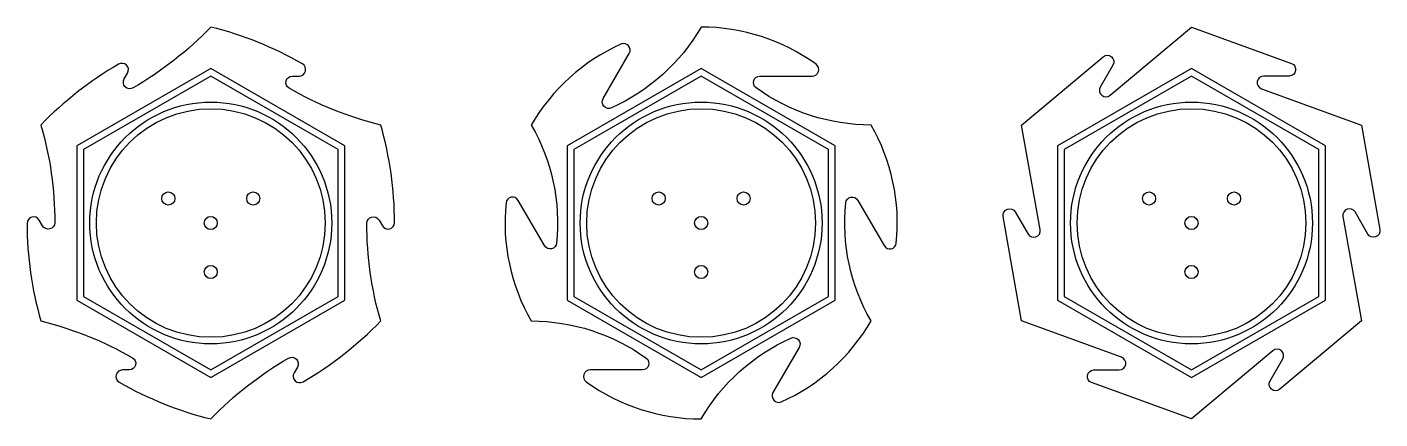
# Model space of a CAD drawing. Extents: x 0 to 414, y 7 to 127.
import ezdxf

# ---------------------------------------------------------------- set-up
doc = ezdxf.new("R2010")
doc.units = 0
doc.header["$MEASUREMENT"] = 0
doc.layers.get('0').update_dxf_attribs({"linetype": 'CONTINUOUS'})

msp = doc.modelspace()

# ---------------------------------------------------------------- linework, layer by layer
at = {"color": 1}
for points in [[(31.25, 21.96), (29.2, 21.96, 0.767755), (28.2, 18.23, 0.070104), (56.2, 6.96, -0.070104), (79.96, 25.58, -0.767755), (82.7, 22.85), (81.67, 21.08, 0.767755), (84.41, 18.34, 0.070104), (108.17, 36.96, -0.070104), (103.92, 66.85, -0.767755), (107.66, 67.85), (108.68, 66.08, 0.767755), (112.41, 67.08, 0.070104), (108.17, 96.96, -0.070104), (80.16, 108.23, -0.767755), (81.16, 111.96), (83.21, 111.96, 0.767755), (84.21, 115.69, 0.070104), (56.2, 126.96, -0.070104), (32.45, 108.34, -0.767755), (29.71, 111.08), (30.74, 112.85, 0.767755), (28, 115.58, 0.070104), (4.24, 96.96, -0.070104), (8.49, 67.08, -0.767755), (4.75, 66.08), (3.73, 67.85, 0.767755), (0, 66.85, 0.070104), (4.24, 36.96, -0.070104), (32.25, 25.69, -0.767755)], [(172.22, 21.96, 0.727407), (171.05, 18.34, 0.157805), (206.2, 6.96, -0.157805), (233.64, 31.72, -0.727407), (236.19, 28.89), (228.18, 15.03, 0.727407), (230.73, 12.2, 0.157805), (258.17, 36.96, -0.157805), (250.44, 73.1, -0.727407), (254.16, 73.89), (262.17, 60.03, 0.727407), (265.89, 60.82, 0.157805), (258.17, 96.96, -0.157805), (223.01, 108.34, -0.727407), (224.18, 111.96), (240.19, 111.96, 0.727407), (241.36, 115.58, 0.157805), (206.2, 126.96, -0.157805), (178.77, 102.2, -0.727407), (176.22, 105.03), (184.23, 118.89, 0.727407), (181.68, 121.72, 0.157805), (154.24, 96.96, -0.157805), (161.97, 60.82, -0.727407), (158.25, 60.03), (150.24, 73.89, 0.727407), (146.52, 73.1, 0.157805), (154.24, 36.96, -0.157805), (189.4, 25.58, -0.727407), (188.23, 21.96)], [(309.89, 64.94), (304.24, 96.96), (329.15, 117.86, -0.8391), (332.17, 115.33), (328.28, 108.59, 0.8391), (331.3, 106.06), (356.2, 126.96), (386.76, 115.84, -0.8391), (386.07, 111.96), (378.3, 111.96, 0.8391), (377.61, 108.08), (408.17, 96.96), (413.81, 64.94, -0.8391), (410.11, 63.59), (406.22, 70.33, 0.8391), (402.52, 68.98), (408.17, 36.96), (383.26, 16.06, -0.8391), (380.24, 18.59), (384.13, 25.33, 0.8391), (381.11, 27.86), (356.2, 6.96), (325.65, 18.08, -0.8391), (326.34, 21.96), (334.11, 21.96, 0.8391), (334.8, 25.84), (304.24, 36.96), (298.6, 68.98, -0.8391), (302.3, 70.33), (306.19, 63.59, 0.8391)]]:
    msp.add_lwpolyline(points, format="xyb", close=True, dxfattribs=at)
for points in [[(15.23, 90.62), (15.23, 43.31), (56.2, 19.65), (97.18, 43.31), (97.18, 90.62), (56.2, 114.27)], [(17.23, 89.46), (17.23, 44.46), (56.2, 21.96), (95.18, 44.46), (95.18, 89.46), (56.2, 111.96)], [(165.23, 90.62), (165.23, 43.31), (206.2, 19.65), (247.18, 43.31), (247.18, 90.62), (206.2, 114.27)], [(167.23, 89.46), (167.23, 44.46), (206.2, 21.96), (245.18, 44.46), (245.18, 89.46), (206.2, 111.96)], [(315.23, 90.62), (315.23, 43.31), (356.2, 19.65), (397.18, 43.31), (397.18, 90.62), (356.2, 114.27)], [(317.23, 89.46), (317.23, 44.46), (356.2, 21.96), (395.18, 44.46), (395.18, 89.46), (356.2, 111.96)]]:
    msp.add_lwpolyline(points, close=True)
for centre, radius in [((56.2, 66.96), 37), ((206.2, 66.96), 37), ((356.2, 66.96), 37), ((56.2, 66.96), 35), ((206.2, 66.96), 35), ((356.2, 66.96), 35)]:
    msp.add_circle(centre, radius)
for centre in [(43.21, 74.46), (69.2, 74.46), (193.21, 74.46), (219.2, 74.46), (343.21, 74.46), (369.2, 74.46), (56.2, 66.96), (206.2, 66.96), (356.2, 66.96), (56.2, 51.96), (206.2, 51.96), (356.2, 51.96)]:
    msp.add_circle(centre, 2, dxfattribs=at)

doc.saveas('drawing.dxf')
